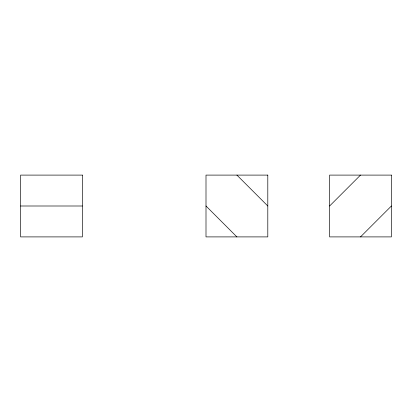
<?xml version="1.0" encoding="UTF-8"?>
<svg xmlns="http://www.w3.org/2000/svg" width="412" height="412" viewBox="0 0 412 412"><rect width="100%" height="100%" fill="white"/><g stroke="black" fill="none" stroke-linecap="round" stroke-linejoin="round"><path stroke-width="0.62" d="M329.6 206L360.5 175.1M360.5 236.9L391.4 206M20.6 206L82.4 206M236.9 175.1L267.8 206M206 206L236.9 236.9M82.4 175.1L20.6 175.1L20.6 236.9L82.4 236.9L82.4 175.1M267.8 175.1L206 175.1L206 236.9L267.8 236.9L267.8 175.1M391.4 175.1L329.6 175.1L329.6 236.9L391.4 236.9L391.4 175.1"/></g></svg>
